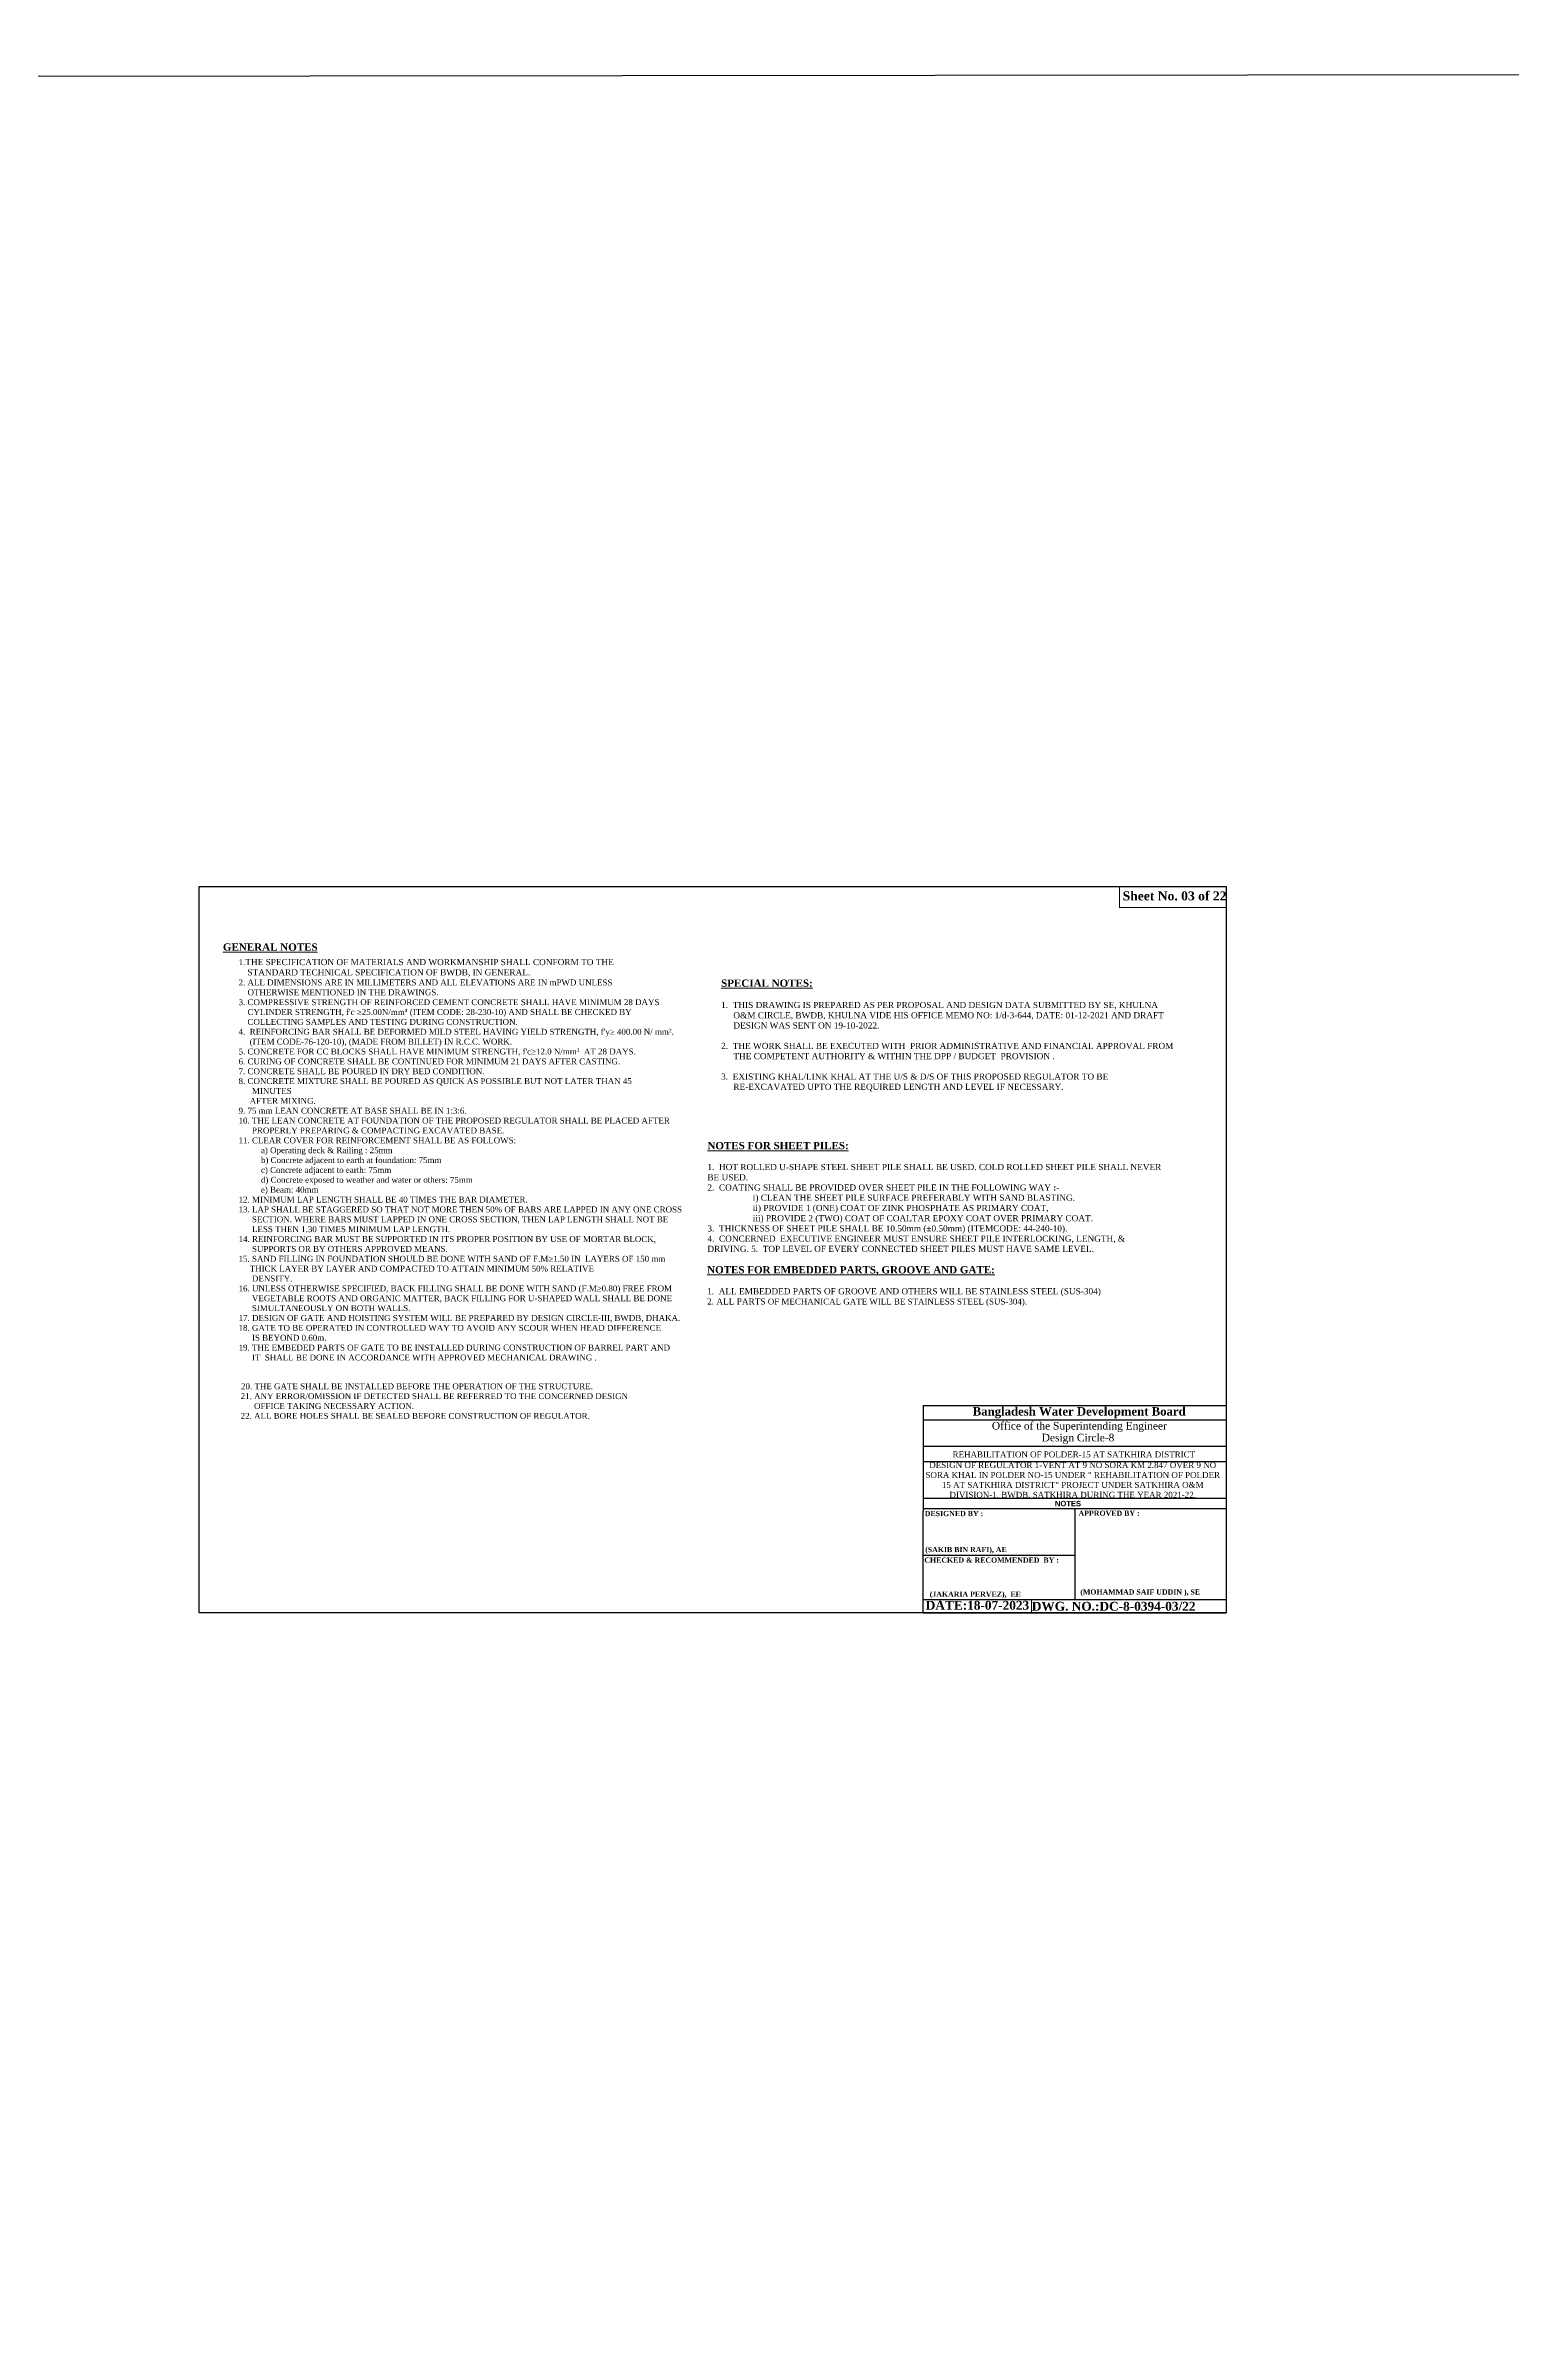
# Model space of a CAD drawing. Extents: x -426260 to 2055400, y -4304674 to -305611.
# Drawn here: x -102200 to -15872, y -1970282 to -1835469 of the extents above; entities that cross this region are included whole.
import ezdxf

# ---------------------------------------------------------------- set-up
doc = ezdxf.new("R2010")
doc.units = 0
doc.header["$LTSCALE"] = 300
doc.header["$MEASUREMENT"] = 0
doc.layers.get('0').update_dxf_attribs({"linetype": 'CONTINUOUS'})
doc.layers.add('Left Bank Profile', color=7, linetype='CONTINUOUS', lineweight=25)
doc.layers.add('LINE', color=7, linetype='CONTINUOUS')
doc.styles.add('Arial-200', font='arial.ttf')
doc.styles.add('Arial-25', font='arial.ttf')

msp = doc.modelspace()

# ---------------------------------------------------------------- linework, layer by layer
at = {"layer": 'Left Bank Profile'}
msp.add_lwpolyline([(-50515.2, -1927783.1), (-32657.3, -1927783.1)], dxfattribs=at)
msp.add_lwpolyline([(-50515.2, -1927783.1), (-32657.3, -1927783.1)], dxfattribs=at)
at = {"layer": 'LINE'}
for p, q in [((-50515.2, -1915578), (-32657.3, -1915578)), ((-50515.2, -1915578), (-50515.2, -1921790.2)), ((-50515.2, -1916424.7), (-32657.3, -1916424.7)), ((-50515.2, -1917971.2), (-32657.3, -1917971.2)), ((-50515.2, -1918868), (-32657.3, -1918868)), ((-50515.2, -1921034.8), (-32657.3, -1921034.8)), ((-50515.2, -1921648.2), (-32657.3, -1921648.2)), ((-50515.2, -1927783.1), (-50515.2, -1921790.2)), ((-41586.3, -1921648.2), (-41586.3, -1926990.7)), ((-50515.2, -1924383.5), (-41586.3, -1924383.5)), ((-50515.2, -1926990.7), (-32657.3, -1926990.7)), ((-47164.6, -1926990.7), (-32657.3, -1926990.7)), ((-47164.6, -1926990.7), (-32657.3, -1926990.7)), ((-47164.6, -1926990.7), (-32657.3, -1926990.7))]:
    msp.add_line(p, q, dxfattribs=at)
at = {"layer": 'LINE', "lineweight": 9}
msp.add_line((-32657.3, -1915578), (-32657.3, -1927783.1), dxfattribs=at)
at = {"layer": 'LINE', "color": 7, "lineweight": 9}
for p, q in [((-32657.3, -1927783.1), (-49921, -1927783.1)), ((-44132.7, -1926990.7), (-44132.7, -1927783.1)), ((-36341.4, -1927783.1), (-35134, -1927783.1))]:
    msp.add_line(p, q, dxfattribs=at)
at = {"layer": 'LINE', "color": 3, "ltscale": 0.5}
msp.add_lwpolyline([(-419113.7, -1837581.6), (1602949.6, -1835468.5), (1599037.3, -2021289.6), (-426259.8, -2021289.6)], close=True, dxfattribs=at)
at = {"layer": 'LINE'}
msp.add_lwpolyline([(-32657.3, -1927783.1), (-93162.5, -1927783.1), (-93162.5, -1884997.3), (-32657.3, -1884997.3)], close=True, dxfattribs=at)
at = {"layer": 'LINE', "lineweight": 9}
msp.add_lwpolyline([(-32657.3, -1884997.3), (-38951.8, -1884997.3), (-38951.8, -1886232), (-32657.3, -1886232)], close=True, dxfattribs=at)

# ---------------------------------------------------------------- texts
at = {"color": 0, "linetype": 'ByBlock', "lineweight": -2, "insert": (-42752.1, -1921512.2), "char_height": 320, "width": 17252.479, "attachment_point": 7, "style": 'Arial-200'}
msp.add_mtext('{\\fArial|b1|i0|c0|p34;NOTES}', dxfattribs=at)
at = {"layer": 'LINE', "color": 7, "lineweight": 9}
for s, insert, char_height, width, attachment_point in [('{\\fTimes New Roman|b1|i0|c0|p18;Sheet No. 03 of 22}', (-38762.1, -1885284.3), 530.099, 19040.97, 1), ('{\\fTimes New Roman|b1|i0|c0|p18;Bangladesh Water Development Board}', (-47594.5, -1915666.3), 497.518, 17870.688, 1), ('{\\fTimes New Roman|b0|i0|c0|p18;Office of the Superintending Engineer}', (-46466.9, -1916541.2), 445.231, 15992.551, 1), ('{\\fTimes New Roman Greek|b0|i0|c0|p18;\\C256;REHABILITATION OF POLDER-15 AT SATKHIRA DISTRICT}', (-41637.1, -1918631.9), 350, 17410.57, 8), ('{\\fTimes New Roman|b0|i0|c0|p18;Design Circle-8}', (-43529.9, -1917237.4), 445.231, 15992.551, 1), ('{\\fTimes New Roman Greek|b0|i0|c0|p18;\\C256;DESIGN OF REGULATOR 1-VENT AT 9 NO SORA KM 2.847 OVER 9 NO SORA KHAL IN POLDER NO-15 UNDER " REHABILITATION OF POLDER 15 AT SATKHIRA DISTRICT" PROJECT UNDER SATKHIRA O&M DIVISION-1, BWDB, SATKHIRA DURING THE YEAR 2021-22.}', (-41703.7, -1921088.6), 350, 17410.57, 8)]:
    msp.add_mtext(s, dxfattribs=dict(at, insert=insert, char_height=char_height, width=width, attachment_point=attachment_point))
at = {"layer": 'LINE', "color": 7, "lineweight": 9, "char_height": 361.4625, "style": 'Arial-25'}
for s, insert, width, attachment_point in [("{\\fTimes New Roman|b1|i0|c0|p18;\\H1.19x;\\L\\C0;\\P\\PGENERAL NOTES\\H1.258x; \\P\\fTimes New Roman|b0|i0|c0|p18;\\H0.2222x;  \\P\\H2.9x;\\l\\C7;       1.\\A1;\\H1.037x;THE SPECIFICATION OF MATERIALS AND WORKMANSHIP SHALL CONFORM TO THE\\P^ISTANDARD TECHNICAL SPECIFICATION OF BWDB, IN GENERAL.\\A0;\\H0.9646x;\\P       2. ALL DIMENSIONS ARE IN MILLIMETERS AND ALL ELEVATIONS ARE IN mPWD UNLESS \\P           OTHERWISE MENTIONED IN THE DRAWINGS.\\P\\C0;       3. COMPRESSIVE STRENGTH OF REINFORCED CEMENT CONCRETE SHALL HAVE MINIMUM 28 DAYS \\P^ICYLINDER STRENGTH, f'c ≥25.00N/mm\\fISOCPEUR|b0|i0|c0|p34;²\\fTimes New Roman|b0|i0|c0|p18; (ITEM CODE: 28-230-10) AND SHALL BE CHECKED BY \\P^ICOLLECTING SAMPLES AND TESTING DURING CONSTRUCTION. \\P       4.  REINFORCING BAR SHALL BE DEFORMED MILD STEEL HAVING YIELD STRENGTH, f'y≥ 400.00 N/ mm². \\P^I (ITEM CODE-76-120-10), (MADE FROM BILLET) IN R.C.C. WORK.\\P       5. CONCRETE FOR CC BLOCKS SHALL HAVE MINIMUM STRENGTH, f'c≥12.0 N/mm²  AT 28 DAYS.\\P       6. CURING OF CONCRETE SHALL BE CONTINUED FOR MINIMUM 21 DAYS AFTER CASTING.\\P       7. CONCRETE SHALL BE POURED IN DRY BED CONDITION.\\P       8. CONCRETE MIXTURE SHALL BE POURED AS QUICK AS POSSIBLE BUT NOT LATER THAN 45  \\P             MINUTES \\P^I AFTER MIXING.\\P       9. 75 mm LEAN CONCRETE AT BASE SHALL BE IN 1:3:6.\\P       10. THE LEAN CONCRETE AT FOUNDATION OF THE PROPOSED REGULATOR SHALL BE PLACED AFTER \\P^I  PROPERLY PREPARING & COMPACTING EXCAVATED BASE.\\P       11. CLEAR COVER FOR REINFORCEMENT SHALL BE AS FOLLOWS:\\P\\pt5050;                 a) Operating deck & Railing : 25mm\\P                 b) Concrete adjacent to earth at foundation: 75mm\\P                 c) Concrete adjacent to earth: 75mm \\P                 d) Concrete exposed to weather and water or others: 75mm\\P\\ptz;^I      e) Beam: 40mm\\P       12. MINIMUM LAP LENGTH SHALL BE 40 TIMES THE BAR DIAMETER.\\P       13. LAP SHALL BE STAGGERED SO THAT NOT MORE THEN 50% OF BARS ARE LAPPED IN ANY ONE CROSS\\P^I  SECTION. WHERE BARS MUST LAPPED IN ONE CROSS SECTION, THEN LAP LENGTH SHALL NOT BE\\P             LESS THEN 1.30 TIMES MINIMUM LAP LENGTH.\\P       14. REINFORCING BAR MUST BE SUPPORTED IN ITS PROPER POSITION BY USE OF MORTAR BLOCK,\\P^I  SUPPORTS OR BY OTHERS APPROVED MEANS.\\P       15. SAND FILLING IN FOUNDATION SHOULD BE DONE WITH SAND OF F.M≥1.50 IN  LAYERS OF 150 mm \\P^I THICK LAYER BY LAYER AND COMPACTED TO ATTAIN MINIMUM 50% RELATIVE \\P^I  DENSITY.\\P       16. UNLESS OTHERWISE SPECIFIED, BACK FILLING SHALL BE DONE WITH SAND (F.M≥0.80) FREE FROM\\P^I  VEGETABLE ROOTS AND ORGANIC MATTER, BACK FILLING FOR U-SHAPED WALL SHALL BE DONE \\P   ^I  SIMULTANEOUSLY ON BOTH WALLS.\\P       17. DESIGN OF GATE AND HOISTING SYSTEM WILL BE PREPARED BY DESIGN CIRCLE-III, BWDB, DHAKA.\\P       18. GATE TO BE OPERATED IN CONTROLLED WAY TO AVOID ANY SCOUR WHEN HEAD DIFFERENCE\\P^I  IS BEYOND 0.60m. \\P       19. THE EMBEDED PARTS OF GATE TO BE INSTALLED DURING CONSTRUCTION OF BARREL PART AND \\P      ^I  IT  SHALL BE DONE IN ACCORDANCE WITH APPROVED MECHANICAL DRAWING .\\P\\P^I\\P\\C7;\\P\\fArial|b0|i0|c0|p34;\\C0; }", (-91764.1, -1886915.9), 26638.523, 1), ('\\A1;{\\fTimes New Roman|b1|i0|c0|p18;\\H1.19x;\\LSPECIAL NOTES:\\H0.8403x;\\l^J}\\P\\pi-723,l723,t361.4,723;{\\fTimes New Roman|b0|i0|c0|p18;1.  \\C256;THIS DRAWING IS PREPARED AS PER PROPOSAL AND DESIGN DATA SUBMITTED BY SE, KHULNA O&M CIRCLE, BWDB, KHULNA VIDE HIS OFFICE MEMO NO: 1/d-3-644, DATE: 01-12-2021 AND DRAFT DESIGN WAS SENT ON 19-10-2022.\\C7;\\P\\P2.\\fTimes New Roman|b1|i0|c0|p18; \\fTimes New Roman|b0|i0|c0|p18; THE WORK SHALL BE EXECUTED WITH  PRIOR ADMINISTRATIVE AND FINANCIAL APPROVAL FROM THE COMPETENT AUTHORITY & WITHIN THE DPP / BUDGET  PROVISION .\\P\\P3.  EXISTING KHAL/LINK KHAL AT THE U/S & D/S OF THIS PROPOSED REGULATOR TO BE RE-EXCAVATED UPTO THE REQUIRED LENGTH AND LEVEL IF NECESSARY.}', (-62416.9, -1893771.7), 26638.523, 4), ('{\\fTimes New Roman|b1|i0|c0|p18;\\H1.19x;\\L\\C0;NOTES FOR SHEET PILES: \\fTimes New Roman|b0|i0|c0|p18;\\P\\H0.2796x; \\H2.9x;\\l\\P\\H1.036x;1.  HOT ROLLED U-SHAPE STEEL SHEET PILE SHALL BE USED. COLD ROLLED SHEET PILE SHALL NEVER BE USED.\\P2.  COATING SHALL BE PROVIDED OVER SHEET PILE IN THE FOLLOWING WAY \\fTimes New Roman|b1|i0|c0|p18;:\\fTimes New Roman|b0|i0|c0|p18;-\\P^I         i) CLEAN THE SHEET PILE SURFACE PREFERABLY WITH SAND BLASTING.\\P^I         ii) PROVIDE 1 (ONE) COAT OF ZINK PHOSPHATE AS PRIMARY COAT,\\P^I         iii) PROVIDE 2 (TWO) COAT OF COALTAR EPOXY COAT OVER PRIMARY COAT. \\P3.  THICKNESS OF SHEET PILE SHALL BE 10.50mm (\\fTimes New Roman|b1|i0|c0|p18;\\C7;±\\fTimes New Roman|b0|i0|c0|p18;\\C0;0.50mm) (ITEMCODE: 44-240-10).\\P4.  CONCERNED  EXECUTIVE ENGINEER MUST ENSURE SHEET PILE INTERLOCKING, LENGTH, & DRIVING. 5.  TOP LEVEL OF EVERY CONNECTED SHEET PILES MUST HAVE SAME LEVEL.\\P\\H0.9649x;\\P^I\\P\\C7;\\P\\fArial|b0|i0|c0|p34;\\C0; }', (-63224.3, -1900044.1), 27022.256, 1), ('{\\fTimes New Roman|b1|i0|c0|p18;\\H1.19x;\\L\\C0;NOTES FOR EMBEDDED PARTS, GROOVE AND GATE: \\fTimes New Roman|b0|i0|c0|p18;\\P\\H0.2796x; \\H2.9x;\\l\\P\\H1.036x;1.  ALL EMBEDDED PARTS OF GROOVE AND OTHERS WILL BE STAINLESS STEEL (SUS-304)\\P2. ALL PARTS\\H0.9649x; OF MECHANICAL GATE WILL BE STAINLESS STEEL (SUS-304).\\P^I\\P\\C7;\\P\\fArial|b0|i0|c0|p34;\\C0; }', (-63239.8, -1907359.8), 27022.256, 1), ('{\\H0.9647x;\\C0;\\P\\P      \\fTimes New Roman|b0|i0|c0|p18;20. THE GATE SHALL BE INSTALLED BEFORE THE OPERATION OF THE STRUCTURE.\\P      21. ANY ERROR/OMISSION IF DETECTED SHALL BE REFERRED TO THE CONCERNED DESIGN \\P            OFFICE TAKING NECESSARY ACTION.  \\P      22. ALL BORE HOLES SHALL BE SEALED BEFORE CONSTRUCTION OF REGULATOR.\\fArial|b0|i0|c0|p34;\\P      \\P^I\\P\\C7;\\P\\C0; }', (-91509.9, -1913100.9), 26638.523, 1)]:
    msp.add_mtext(s, dxfattribs=dict(at, insert=insert, width=width, attachment_point=attachment_point))
at = {"layer": 'LINE', "color": 7, "lineweight": 9, "attachment_point": 1}
for s, insert, char_height in [('{\\fTimes New Roman|b1|i0|c0|p18;DESIGNED BY :}', (-50419.5, -1921786.8), 302.878), ('{\\fTimes New Roman|b1|i0|c0|p18;APPROVED BY :}', (-41359.9, -1921767.2), 302.878), ('{\\fTimes New Roman|b1|i0|c0|p18;CHECKED & RECOMMENDED  BY :}', (-50444.3, -1924524), 302.878), ('{\\fTimes New Roman|b1|i0|c0|p18;\\C0;(SAKIB BIN RAFI), AE}', (-50396, -1923906.8), 302.878), ('{\\fTimes New Roman|b1|i0|c0|p18;\\C0;(MOHAMMAD SAIF UDDIN ), SE}', (-41253.3, -1926405.3), 302.878), ('{\\fTimes New Roman|b1|i0|c0|p18;DATE:18-07-2023}', (-50361.8, -1927079.1), 518.96), ('{\\fTimes New Roman|b1|i0|c0|p18;\\C0;(JAKARIA PERVEZ),  EE  }', (-50125.8, -1926534.4), 302.878), (' {\\fTimes New Roman|b1|i0|c0|p18;DWG. NO.:DC-8-0394-03/22}', (-44306.2, -1927137.9), 518.96)]:
    msp.add_mtext(s, dxfattribs=dict(at, insert=insert, char_height=char_height))

doc.saveas('drawing.dxf')
